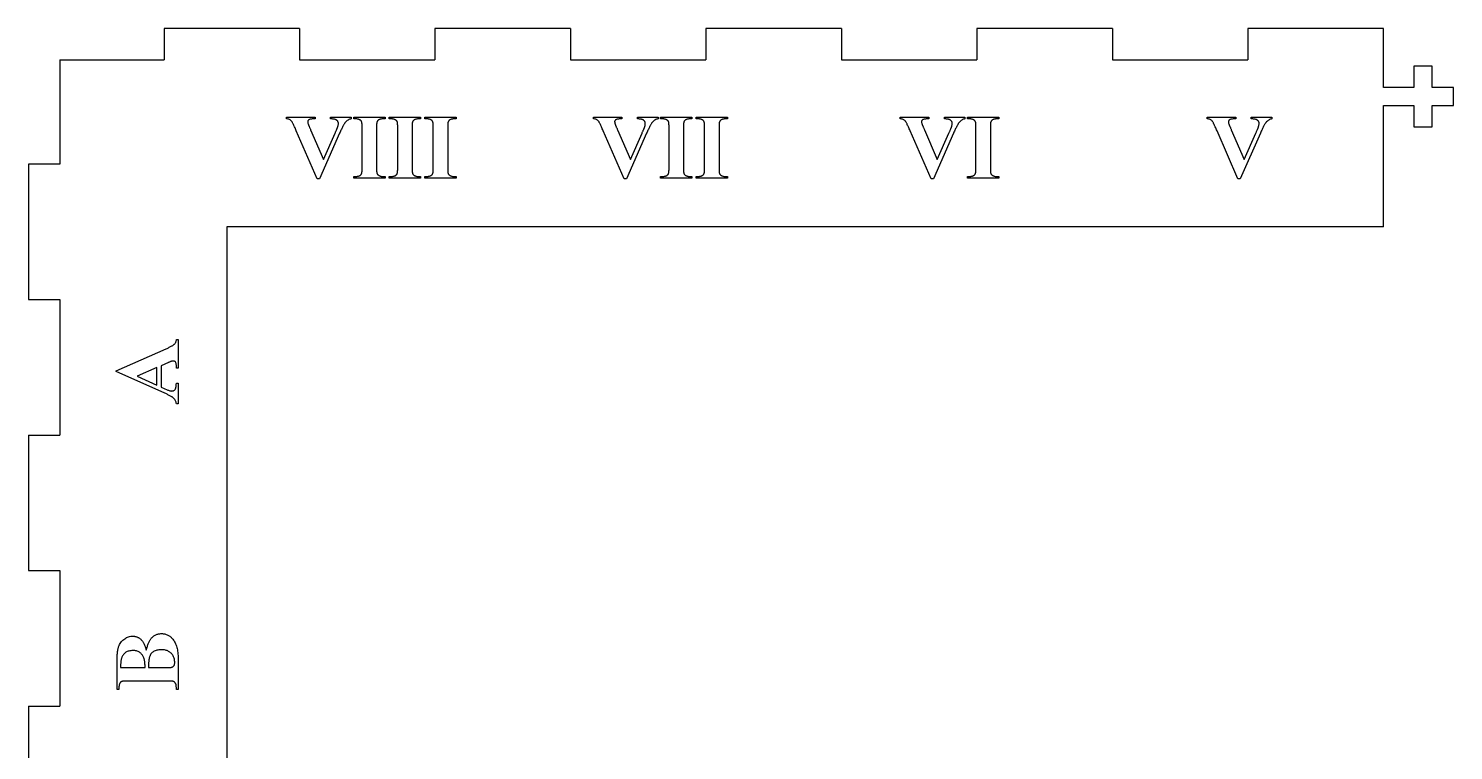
# Model space of a CAD drawing. Header units: millimetres. Extents: x 0 to 234, y -237 to 0.
# Drawn here: x 0 to 233.8, y -118.4 to 0 of the extents above; entities that cross this region are included whole.
import ezdxf

# ---------------------------------------------------------------- set-up
doc = ezdxf.new("R2010")
doc.units = ezdxf.units.MM

msp = doc.modelspace()

# ---------------------------------------------------------------- linework, layer by layer
at = {"color": 7, "linetype": 'Continuous', "lineweight": 25}
for p, q in [((22.23, 0), (22.23, -5.15)), ((44.45, 0), (22.23, 0)), ((44.45, 0), (44.45, -5.15)), ((66.67, 0), (66.67, -5.15)), ((88.9, 0), (66.67, 0)), ((88.9, 0), (88.9, -5.15)), ((111.12, 0), (111.12, -5.15)), ((133.35, 0), (111.12, 0)), ((133.35, 0), (133.35, -5.15)), ((155.57, 0), (155.57, -5.15)), ((177.8, 0), (155.57, 0)), ((177.8, 0), (177.8, -5.15)), ((200.03, 0), (200.03, -5.15)), ((222.25, 0), (200.03, 0)), ((222.25, -9.65), (222.25, 0)), ((5.15, -5.15), (5.15, -22.23)), ((5.15, -5.15), (22.23, -5.15)), ((44.45, -5.15), (66.67, -5.15)), ((88.9, -5.15), (111.12, -5.15)), ((133.35, -5.15), (155.57, -5.15)), ((177.8, -5.15), (200.03, -5.15)), ((227.25, -6.15), (227.25, -9.65)), ((230.25, -6.15), (227.25, -6.15)), ((230.25, -9.65), (230.25, -6.15)), ((227.25, -9.65), (222.25, -9.65)), ((233.75, -9.65), (230.25, -9.65)), ((233.75, -12.65), (233.75, -9.65)), ((222.25, -12.65), (227.25, -12.65)), ((222.25, -32.54), (222.25, -12.65)), ((227.25, -12.65), (227.25, -16.15)), ((230.25, -12.65), (233.75, -12.65)), ((230.25, -16.15), (230.25, -12.65)), ((42.32, -14.54), (47.01, -14.54)), ((42.32, -14.82), (42.32, -14.54)), ((47.01, -14.82), (46.85, -14.82)), ((47.01, -14.54), (47.01, -14.82)), ((49.54, -14.82), (49.54, -14.54)), ((49.54, -14.54), (52.93, -14.54)), ((52.93, -14.54), (52.93, -14.82)), ((53.34, -14.54), (58.48, -14.54)), ((53.34, -14.82), (53.34, -14.54)), ((53.67, -14.82), (53.34, -14.82)), ((54.73, -22.88), (54.73, -16.21)), ((57.09, -16.21), (57.09, -22.88)), ((58.48, -14.82), (58.15, -14.82)), ((58.48, -14.54), (58.48, -14.82)), ((59.17, -14.54), (64.31, -14.54)), ((59.17, -14.82), (59.17, -14.54)), ((59.5, -14.82), (59.17, -14.82)), ((60.56, -22.88), (60.56, -16.21)), ((62.92, -16.21), (62.92, -22.88)), ((64.31, -14.82), (63.99, -14.82)), ((64.31, -14.54), (64.31, -14.82)), ((65.01, -14.54), (70.15, -14.54)), ((65.01, -14.82), (65.01, -14.54)), ((65.33, -14.82), (65.01, -14.82)), ((66.4, -22.88), (66.4, -16.21)), ((68.76, -16.21), (68.76, -22.88)), ((70.15, -14.82), (69.82, -14.82)), ((70.15, -14.54), (70.15, -14.82)), ((92.67, -14.54), (97.35, -14.54)), ((92.67, -14.82), (92.67, -14.54)), ((97.35, -14.82), (97.19, -14.82)), ((97.35, -14.54), (97.35, -14.82)), ((99.88, -14.82), (99.88, -14.54)), ((99.88, -14.54), (103.27, -14.54)), ((103.27, -14.54), (103.27, -14.82)), ((103.68, -14.54), (108.82, -14.54)), ((103.68, -14.82), (103.68, -14.54)), ((104.01, -14.82), (103.68, -14.82)), ((105.07, -22.88), (105.07, -16.21)), ((107.43, -16.21), (107.43, -22.88)), ((108.82, -14.82), (108.5, -14.82)), ((108.82, -14.54), (108.82, -14.82)), ((109.52, -14.54), (114.66, -14.54)), ((109.52, -14.82), (109.52, -14.54)), ((109.84, -14.82), (109.52, -14.82)), ((110.91, -22.88), (110.91, -16.21)), ((113.27, -16.21), (113.27, -22.88)), ((114.66, -14.82), (114.33, -14.82)), ((114.66, -14.54), (114.66, -14.82)), ((143.01, -14.54), (147.7, -14.54)), ((143.01, -14.82), (143.01, -14.54)), ((147.7, -14.82), (147.54, -14.82)), ((147.7, -14.54), (147.7, -14.82)), ((150.23, -14.82), (150.23, -14.54)), ((150.23, -14.54), (153.61, -14.54)), ((153.61, -14.54), (153.61, -14.82)), ((154.03, -14.54), (159.17, -14.54)), ((154.03, -14.82), (154.03, -14.54)), ((154.35, -14.82), (154.03, -14.82)), ((155.42, -22.88), (155.42, -16.21)), ((157.78, -16.21), (157.78, -22.88)), ((159.17, -14.82), (158.84, -14.82)), ((159.17, -14.54), (159.17, -14.82)), ((193.35, -14.54), (198.04, -14.54)), ((193.35, -14.82), (193.35, -14.54)), ((198.04, -14.82), (197.88, -14.82)), ((198.04, -14.54), (198.04, -14.82)), ((200.57, -14.82), (200.57, -14.54)), ((200.57, -14.54), (203.96, -14.54)), ((203.96, -14.54), (203.96, -14.82)), ((227.25, -16.15), (230.25, -16.15)), ((47.36, -24.68), (43.93, -16.76)), ((46.27, -16.61), (48.39, -21.5)), ((51.04, -17.17), (47.74, -24.68)), ((48.39, -21.5), (50.29, -17.18)), ((97.71, -24.68), (94.28, -16.76)), ((96.62, -16.61), (98.74, -21.5)), ((101.39, -17.17), (98.09, -24.68)), ((98.74, -21.5), (100.64, -17.18)), ((148.05, -24.68), (144.62, -16.76)), ((146.96, -16.61), (149.08, -21.5)), ((151.73, -17.17), (148.43, -24.68)), ((149.08, -21.5), (150.98, -17.18)), ((198.39, -24.68), (194.96, -16.76)), ((197.3, -16.61), (199.42, -21.5)), ((202.07, -17.17), (198.77, -24.68)), ((199.42, -21.5), (201.32, -17.18)), ((0, -22.23), (0, -44.45)), ((5.15, -22.23), (0, -22.23)), ((47.74, -24.68), (47.36, -24.68)), ((53.34, -24.27), (53.67, -24.27)), ((53.34, -24.54), (53.34, -24.27)), ((58.48, -24.54), (53.34, -24.54)), ((58.15, -24.27), (58.48, -24.27)), ((58.48, -24.27), (58.48, -24.54)), ((59.17, -24.27), (59.5, -24.27)), ((59.17, -24.54), (59.17, -24.27)), ((64.31, -24.54), (59.17, -24.54)), ((63.99, -24.27), (64.31, -24.27)), ((64.31, -24.27), (64.31, -24.54)), ((65.01, -24.27), (65.33, -24.27)), ((65.01, -24.54), (65.01, -24.27)), ((70.15, -24.54), (65.01, -24.54)), ((69.82, -24.27), (70.15, -24.27)), ((70.15, -24.27), (70.15, -24.54)), ((98.09, -24.68), (97.71, -24.68)), ((103.68, -24.27), (104.01, -24.27)), ((103.68, -24.54), (103.68, -24.27)), ((108.82, -24.54), (103.68, -24.54)), ((108.5, -24.27), (108.82, -24.27)), ((108.82, -24.27), (108.82, -24.54)), ((109.52, -24.27), (109.84, -24.27)), ((109.52, -24.54), (109.52, -24.27)), ((114.66, -24.54), (109.52, -24.54)), ((114.33, -24.27), (114.66, -24.27)), ((114.66, -24.27), (114.66, -24.54)), ((148.43, -24.68), (148.05, -24.68)), ((154.03, -24.27), (154.35, -24.27)), ((154.03, -24.54), (154.03, -24.27)), ((159.17, -24.54), (154.03, -24.54)), ((158.84, -24.27), (159.17, -24.27)), ((159.17, -24.27), (159.17, -24.54)), ((198.77, -24.68), (198.39, -24.68)), ((222.25, -32.54), (32.54, -32.54)), ((32.54, -32.54), (32.54, -222.25)), ((0, -44.45), (5.15, -44.45)), ((5.15, -44.45), (5.15, -66.67)), ((24.27, -50.99), (24.54, -50.99)), ((24.54, -50.99), (24.54, -55.7)), ((14.4, -56.13), (22.59, -52.53)), ((21.07, -55.61), (17.81, -57.04)), ((21.07, -58.49), (21.07, -55.61)), ((22.94, -54.79), (21.77, -55.31)), ((21.77, -55.31), (21.77, -58.8)), ((24.27, -55.7), (24.27, -55.5)), ((24.54, -55.7), (24.27, -55.7)), ((14.4, -56.27), (14.4, -56.13)), ((22.37, -59.81), (14.4, -56.27)), ((17.81, -57.04), (21.07, -58.49)), ((24.27, -58.14), (24.54, -58.14)), ((24.54, -58.14), (24.54, -61.54)), ((21.77, -58.8), (22.76, -59.24)), ((24.54, -61.54), (24.27, -61.54)), ((0, -66.67), (0, -88.9)), ((0, -66.67), (5.15, -66.67)), ((0, -88.9), (5.15, -88.9)), ((5.15, -88.9), (5.15, -111.12)), ((14.54, -108.4), (14.54, -103.62)), ((15.1, -104.79), (19.13, -104.79)), ((19.68, -104.79), (23.2, -104.79)), ((24.54, -103.35), (24.54, -108.4)), ((22.88, -107.01), (16.21, -107.01)), ((14.82, -108.4), (14.54, -108.4)), ((24.54, -108.4), (24.27, -108.4)), ((0, -111.12), (0, -133.35)), ((0, -111.12), (5.15, -111.12))]:
    msp.add_line(p, q, dxfattribs=at)
for points, knots in [([(43.93, -16.76), (43.88, -16.65), (43.79, -16.44), (43.66, -16.15), (43.53, -15.89), (43.43, -15.67), (43.33, -15.48), (43.25, -15.33), (43.17, -15.22), (43.1, -15.11), (42.98, -15.01), (42.8, -14.92), (42.58, -14.86), (42.41, -14.83), (42.32, -14.82)], [0, 0, 0, 0, 0.134166, 0.25386, 0.359826, 0.452076, 0.53028, 0.594141, 0.644445, 0.680702, 0.743013, 0.814727, 0.900391, 1, 1, 1, 1]), ([(45.97, -14.98), (45.94, -15), (45.89, -15.04), (45.84, -15.12), (45.81, -15.2), (45.8, -15.27), (45.8, -15.3)], [0, 0, 0, 0, 0.253544, 0.493111, 0.733645, 1, 1, 1, 1]), ([(45.8, -15.3), (45.8, -15.35), (45.81, -15.45), (45.85, -15.57), (45.88, -15.67), (45.91, -15.75), (45.95, -15.84), (45.99, -15.96), (46.05, -16.09), (46.12, -16.25), (46.19, -16.42), (46.25, -16.55), (46.27, -16.61)], [0, 0, 0, 0, 0.102758, 0.224433, 0.265571, 0.323377, 0.396981, 0.485245, 0.589337, 0.710705, 0.846714, 1, 1, 1, 1]), ([(46.85, -14.82), (46.75, -14.82), (46.57, -14.83), (46.32, -14.86), (46.12, -14.9), (46.02, -14.96), (45.97, -14.98)], [0, 0, 0, 0, 0.329366, 0.602928, 0.823778, 1, 1, 1, 1]), ([(50.38, -14.95), (50.32, -14.93), (50.2, -14.88), (50, -14.85), (49.78, -14.83), (49.62, -14.82), (49.54, -14.82)], [0, 0, 0, 0, 0.209361, 0.446467, 0.708433, 1, 1, 1, 1]), ([(50.29, -17.18), (50.32, -17.11), (50.38, -16.98), (50.46, -16.79), (50.53, -16.62), (50.6, -16.47), (50.65, -16.34), (50.69, -16.22), (50.73, -16.13), (50.77, -15.99), (50.82, -15.81), (50.83, -15.66), (50.84, -15.59)], [0, 0, 0, 0, 0.13407, 0.255033, 0.364576, 0.461521, 0.545869, 0.618349, 0.678252, 0.725194, 0.876632, 1, 1, 1, 1]), ([(50.84, -15.59), (50.83, -15.55), (50.83, -15.48), (50.81, -15.38), (50.77, -15.28), (50.72, -15.2), (50.65, -15.12), (50.58, -15.05), (50.48, -14.99), (50.41, -14.96), (50.38, -14.95)], [0, 0, 0, 0, 0.1263407, 0.2474897, 0.3664874, 0.486538, 0.607139, 0.7310982, 0.8617683, 1, 1, 1, 1]), ([(51.96, -15.41), (51.93, -15.45), (51.87, -15.53), (51.78, -15.67), (51.68, -15.84), (51.57, -16.05), (51.45, -16.28), (51.32, -16.55), (51.19, -16.85), (51.09, -17.06), (51.04, -17.17)], [0, 0, 0, 0, 0.068686, 0.153325, 0.253307, 0.369754, 0.503284, 0.652961, 0.817881, 1, 1, 1, 1]), ([(52.93, -14.82), (52.84, -14.84), (52.66, -14.88), (52.41, -15.01), (52.17, -15.18), (52.03, -15.33), (51.96, -15.41)], [0, 0, 0, 0, 0.236918, 0.476333, 0.727682, 1, 1, 1, 1]), ([(54.73, -16.21), (54.73, -16.15), (54.73, -16.04), (54.73, -15.88), (54.72, -15.74), (54.71, -15.61), (54.7, -15.51), (54.68, -15.42), (54.67, -15.34), (54.64, -15.27), (54.6, -15.19), (54.53, -15.11), (54.43, -15.03), (54.32, -14.96), (54.19, -14.89), (54.03, -14.85), (53.86, -14.83), (53.73, -14.82), (53.67, -14.82)], [0, 0, 0, 0, 0.084613, 0.161914, 0.229881, 0.289565, 0.342051, 0.385497, 0.421755, 0.449509, 0.498612, 0.551975, 0.609755, 0.673205, 0.743313, 0.82036, 0.904857, 1, 1, 1, 1]), ([(57.17, -15.31), (57.16, -15.33), (57.15, -15.37), (57.14, -15.44), (57.12, -15.52), (57.11, -15.63), (57.1, -15.75), (57.09, -15.89), (57.09, -16.04), (57.09, -16.15), (57.09, -16.21)], [0, 0, 0, 0, 0.061394, 0.139854, 0.23476, 0.350353, 0.484827, 0.63829, 0.808367, 1, 1, 1, 1]), ([(57.47, -14.97), (57.44, -14.99), (57.37, -15.03), (57.29, -15.11), (57.22, -15.2), (57.19, -15.27), (57.17, -15.31)], [0, 0, 0, 0, 0.232207, 0.469702, 0.727046, 1, 1, 1, 1]), ([(58.15, -14.82), (58.09, -14.82), (57.96, -14.83), (57.77, -14.85), (57.61, -14.9), (57.51, -14.95), (57.47, -14.97)], [0, 0, 0, 0, 0.286954, 0.546199, 0.781657, 1, 1, 1, 1]), ([(60.56, -16.21), (60.56, -16.15), (60.56, -16.04), (60.56, -15.88), (60.55, -15.74), (60.54, -15.61), (60.53, -15.51), (60.52, -15.42), (60.51, -15.34), (60.48, -15.27), (60.43, -15.19), (60.36, -15.11), (60.27, -15.03), (60.16, -14.96), (60.02, -14.89), (59.87, -14.85), (59.69, -14.83), (59.57, -14.82), (59.5, -14.82)], [0, 0, 0, 0, 0.084613, 0.161914, 0.229881, 0.289565, 0.342051, 0.385497, 0.421755, 0.449509, 0.498612, 0.551975, 0.609755, 0.673205, 0.743313, 0.82036, 0.904857, 1, 1, 1, 1]), ([(63, -15.31), (63, -15.33), (62.98, -15.37), (62.97, -15.44), (62.95, -15.52), (62.94, -15.63), (62.93, -15.75), (62.93, -15.89), (62.93, -16.04), (62.92, -16.15), (62.92, -16.21)], [0, 0, 0, 0, 0.0613944, 0.1398539, 0.2347603, 0.350353, 0.4848272, 0.6382897, 0.8083673, 1, 1, 1, 1]), ([(63.3, -14.97), (63.27, -14.99), (63.21, -15.03), (63.13, -15.11), (63.06, -15.2), (63.02, -15.27), (63, -15.31)], [0, 0, 0, 0, 0.2322074, 0.4697022, 0.7270458, 1, 1, 1, 1]), ([(63.99, -14.82), (63.92, -14.82), (63.79, -14.83), (63.61, -14.85), (63.44, -14.9), (63.35, -14.95), (63.3, -14.97)], [0, 0, 0, 0, 0.286954, 0.546199, 0.781657, 1, 1, 1, 1]), ([(66.4, -16.21), (66.4, -16.15), (66.39, -16.04), (66.39, -15.88), (66.39, -15.74), (66.38, -15.61), (66.37, -15.51), (66.35, -15.42), (66.34, -15.34), (66.31, -15.27), (66.27, -15.19), (66.19, -15.11), (66.1, -15.03), (65.99, -14.96), (65.86, -14.89), (65.7, -14.85), (65.53, -14.83), (65.4, -14.82), (65.33, -14.82)], [0, 0, 0, 0, 0.084613, 0.161914, 0.229881, 0.289565, 0.342051, 0.385497, 0.421755, 0.449509, 0.498612, 0.551975, 0.609755, 0.673205, 0.743313, 0.82036, 0.904857, 1, 1, 1, 1]), ([(68.84, -15.31), (68.83, -15.33), (68.81, -15.37), (68.8, -15.44), (68.78, -15.52), (68.78, -15.63), (68.77, -15.75), (68.76, -15.89), (68.76, -16.04), (68.76, -16.15), (68.76, -16.21)], [0, 0, 0, 0, 0.0613944, 0.1398539, 0.2347603, 0.350353, 0.4848272, 0.6382897, 0.8083673, 1, 1, 1, 1]), ([(69.13, -14.97), (69.1, -14.99), (69.04, -15.03), (68.96, -15.11), (68.89, -15.2), (68.86, -15.27), (68.84, -15.31)], [0, 0, 0, 0, 0.232207, 0.469702, 0.727046, 1, 1, 1, 1]), ([(69.82, -14.82), (69.75, -14.82), (69.62, -14.83), (69.44, -14.85), (69.28, -14.9), (69.18, -14.95), (69.13, -14.97)], [0, 0, 0, 0, 0.286954, 0.546199, 0.781657, 1, 1, 1, 1]), ([(94.28, -16.76), (94.23, -16.65), (94.13, -16.44), (94, -16.15), (93.88, -15.89), (93.77, -15.67), (93.67, -15.48), (93.59, -15.33), (93.52, -15.22), (93.44, -15.11), (93.32, -15.01), (93.14, -14.92), (92.92, -14.86), (92.75, -14.83), (92.67, -14.82)], [0, 0, 0, 0, 0.134166, 0.25386, 0.359826, 0.452076, 0.53028, 0.594141, 0.644445, 0.680702, 0.743013, 0.814727, 0.900391, 1, 1, 1, 1]), ([(96.31, -14.98), (96.29, -15), (96.24, -15.04), (96.19, -15.12), (96.15, -15.2), (96.15, -15.27), (96.14, -15.3)], [0, 0, 0, 0, 0.253544, 0.493111, 0.733645, 1, 1, 1, 1]), ([(96.14, -15.3), (96.15, -15.35), (96.16, -15.45), (96.19, -15.57), (96.23, -15.67), (96.25, -15.75), (96.29, -15.84), (96.34, -15.96), (96.39, -16.09), (96.46, -16.25), (96.54, -16.42), (96.59, -16.55), (96.62, -16.61)], [0, 0, 0, 0, 0.102758, 0.224433, 0.265571, 0.323377, 0.396981, 0.485245, 0.589337, 0.710705, 0.846714, 1, 1, 1, 1]), ([(97.19, -14.82), (97.09, -14.82), (96.91, -14.83), (96.67, -14.86), (96.47, -14.9), (96.36, -14.96), (96.31, -14.98)], [0, 0, 0, 0, 0.329366, 0.602928, 0.823778, 1, 1, 1, 1]), ([(100.72, -14.95), (100.66, -14.93), (100.54, -14.88), (100.35, -14.85), (100.12, -14.83), (99.97, -14.82), (99.88, -14.82)], [0, 0, 0, 0, 0.209361, 0.446467, 0.708433, 1, 1, 1, 1]), ([(100.64, -17.18), (100.67, -17.11), (100.73, -16.98), (100.81, -16.79), (100.88, -16.62), (100.94, -16.47), (101, -16.34), (101.04, -16.22), (101.07, -16.13), (101.12, -15.99), (101.17, -15.81), (101.17, -15.66), (101.18, -15.59)], [0, 0, 0, 0, 0.13407, 0.255033, 0.364576, 0.461521, 0.545869, 0.618349, 0.678252, 0.725194, 0.876632, 1, 1, 1, 1]), ([(101.18, -15.59), (101.18, -15.55), (101.18, -15.48), (101.15, -15.38), (101.12, -15.28), (101.06, -15.2), (101, -15.12), (100.92, -15.05), (100.82, -14.99), (100.76, -14.96), (100.72, -14.95)], [0, 0, 0, 0, 0.126341, 0.24749, 0.366487, 0.486538, 0.607139, 0.731098, 0.861768, 1, 1, 1, 1]), ([(102.3, -15.41), (102.28, -15.45), (102.21, -15.53), (102.12, -15.67), (102.02, -15.84), (101.92, -16.05), (101.8, -16.28), (101.67, -16.55), (101.53, -16.85), (101.44, -17.06), (101.39, -17.17)], [0, 0, 0, 0, 0.068686, 0.153325, 0.253307, 0.369754, 0.503284, 0.652961, 0.817881, 1, 1, 1, 1]), ([(103.27, -14.82), (103.18, -14.84), (103, -14.88), (102.75, -15.01), (102.51, -15.18), (102.37, -15.33), (102.3, -15.41)], [0, 0, 0, 0, 0.236918, 0.476333, 0.727682, 1, 1, 1, 1]), ([(105.07, -16.21), (105.07, -16.15), (105.07, -16.04), (105.07, -15.88), (105.06, -15.74), (105.05, -15.61), (105.04, -15.51), (105.03, -15.42), (105.02, -15.34), (104.99, -15.27), (104.94, -15.19), (104.87, -15.11), (104.78, -15.03), (104.67, -14.96), (104.53, -14.89), (104.38, -14.85), (104.2, -14.83), (104.08, -14.82), (104.01, -14.82)], [0, 0, 0, 0, 0.084613, 0.161914, 0.229881, 0.289565, 0.342051, 0.385497, 0.421755, 0.449509, 0.498612, 0.551975, 0.609755, 0.673205, 0.743313, 0.82036, 0.904857, 1, 1, 1, 1]), ([(107.51, -15.31), (107.51, -15.33), (107.49, -15.37), (107.48, -15.44), (107.46, -15.52), (107.45, -15.63), (107.44, -15.75), (107.44, -15.89), (107.44, -16.04), (107.43, -16.15), (107.43, -16.21)], [0, 0, 0, 0, 0.061394, 0.139854, 0.23476, 0.350353, 0.484827, 0.63829, 0.808367, 1, 1, 1, 1]), ([(107.81, -14.97), (107.78, -14.99), (107.72, -15.03), (107.64, -15.11), (107.57, -15.2), (107.53, -15.27), (107.51, -15.31)], [0, 0, 0, 0, 0.232207, 0.469702, 0.727046, 1, 1, 1, 1]), ([(108.5, -14.82), (108.43, -14.82), (108.3, -14.83), (108.12, -14.85), (107.95, -14.9), (107.86, -14.95), (107.81, -14.97)], [0, 0, 0, 0, 0.286954, 0.546199, 0.781657, 1, 1, 1, 1]), ([(110.91, -16.21), (110.9, -16.15), (110.9, -16.04), (110.9, -15.88), (110.9, -15.74), (110.89, -15.61), (110.88, -15.51), (110.86, -15.42), (110.85, -15.34), (110.82, -15.27), (110.78, -15.19), (110.7, -15.11), (110.61, -15.03), (110.5, -14.96), (110.37, -14.89), (110.21, -14.85), (110.04, -14.83), (109.91, -14.82), (109.84, -14.82)], [0, 0, 0, 0, 0.084613, 0.161914, 0.229881, 0.289565, 0.342051, 0.385497, 0.421755, 0.449509, 0.498612, 0.551975, 0.609755, 0.673205, 0.743313, 0.82036, 0.904857, 1, 1, 1, 1]), ([(113.35, -15.31), (113.34, -15.33), (113.32, -15.37), (113.31, -15.44), (113.29, -15.52), (113.29, -15.63), (113.28, -15.75), (113.27, -15.89), (113.27, -16.04), (113.27, -16.15), (113.27, -16.21)], [0, 0, 0, 0, 0.061394, 0.139854, 0.23476, 0.350353, 0.484827, 0.63829, 0.808367, 1, 1, 1, 1]), ([(113.64, -14.97), (113.61, -14.99), (113.55, -15.03), (113.47, -15.11), (113.4, -15.2), (113.37, -15.27), (113.35, -15.31)], [0, 0, 0, 0, 0.232207, 0.469702, 0.727046, 1, 1, 1, 1]), ([(114.33, -14.82), (114.26, -14.82), (114.13, -14.83), (113.95, -14.85), (113.79, -14.9), (113.69, -14.95), (113.64, -14.97)], [0, 0, 0, 0, 0.286954, 0.546199, 0.781657, 1, 1, 1, 1]), ([(144.62, -16.76), (144.57, -16.65), (144.48, -16.44), (144.34, -16.15), (144.22, -15.89), (144.11, -15.67), (144.02, -15.48), (143.93, -15.33), (143.86, -15.22), (143.78, -15.11), (143.66, -15.01), (143.49, -14.92), (143.26, -14.86), (143.1, -14.83), (143.01, -14.82)], [0, 0, 0, 0, 0.134166, 0.25386, 0.359826, 0.452076, 0.53028, 0.594141, 0.644445, 0.680702, 0.743013, 0.814727, 0.900391, 1, 1, 1, 1]), ([(146.66, -14.98), (146.63, -15), (146.58, -15.04), (146.53, -15.12), (146.49, -15.2), (146.49, -15.27), (146.49, -15.3)], [0, 0, 0, 0, 0.253544, 0.493111, 0.733645, 1, 1, 1, 1]), ([(146.49, -15.3), (146.49, -15.35), (146.5, -15.45), (146.53, -15.57), (146.57, -15.67), (146.6, -15.75), (146.64, -15.84), (146.68, -15.96), (146.74, -16.09), (146.81, -16.25), (146.88, -16.42), (146.93, -16.55), (146.96, -16.61)], [0, 0, 0, 0, 0.102758, 0.224433, 0.265571, 0.323377, 0.396981, 0.485245, 0.589337, 0.710705, 0.846714, 1, 1, 1, 1]), ([(147.54, -14.82), (147.44, -14.82), (147.25, -14.83), (147.01, -14.86), (146.81, -14.9), (146.7, -14.96), (146.66, -14.98)], [0, 0, 0, 0, 0.329366, 0.602928, 0.823778, 1, 1, 1, 1]), ([(151.06, -14.95), (151.01, -14.93), (150.89, -14.88), (150.69, -14.85), (150.47, -14.83), (150.31, -14.82), (150.23, -14.82)], [0, 0, 0, 0, 0.209361, 0.446467, 0.708433, 1, 1, 1, 1]), ([(150.98, -17.18), (151.01, -17.11), (151.07, -16.98), (151.15, -16.79), (151.22, -16.62), (151.28, -16.47), (151.34, -16.34), (151.38, -16.22), (151.42, -16.13), (151.46, -15.99), (151.51, -15.81), (151.52, -15.66), (151.52, -15.59)], [0, 0, 0, 0, 0.13407, 0.255033, 0.364576, 0.461521, 0.545869, 0.618349, 0.678252, 0.725194, 0.876632, 1, 1, 1, 1]), ([(151.52, -15.59), (151.52, -15.55), (151.52, -15.48), (151.5, -15.38), (151.46, -15.28), (151.41, -15.2), (151.34, -15.12), (151.26, -15.05), (151.17, -14.99), (151.1, -14.96), (151.06, -14.95)], [0, 0, 0, 0, 0.126341, 0.24749, 0.366487, 0.486538, 0.607139, 0.731098, 0.861768, 1, 1, 1, 1]), ([(152.65, -15.41), (152.62, -15.45), (152.56, -15.53), (152.47, -15.67), (152.37, -15.84), (152.26, -16.05), (152.14, -16.28), (152.01, -16.55), (151.87, -16.85), (151.78, -17.06), (151.73, -17.17)], [0, 0, 0, 0, 0.068686, 0.153325, 0.253307, 0.369754, 0.503284, 0.652961, 0.817881, 1, 1, 1, 1]), ([(153.61, -14.82), (153.52, -14.84), (153.34, -14.88), (153.09, -15.01), (152.85, -15.18), (152.72, -15.33), (152.65, -15.41)], [0, 0, 0, 0, 0.236918, 0.476333, 0.727682, 1, 1, 1, 1]), ([(155.42, -16.21), (155.41, -16.15), (155.41, -16.04), (155.41, -15.88), (155.41, -15.74), (155.4, -15.61), (155.39, -15.51), (155.37, -15.42), (155.36, -15.34), (155.33, -15.27), (155.29, -15.19), (155.21, -15.11), (155.12, -15.03), (155.01, -14.96), (154.88, -14.89), (154.72, -14.85), (154.54, -14.83), (154.42, -14.82), (154.35, -14.82)], [0, 0, 0, 0, 0.084613, 0.161914, 0.229881, 0.289565, 0.342051, 0.385497, 0.421755, 0.449509, 0.498612, 0.551975, 0.609755, 0.673205, 0.743313, 0.82036, 0.904857, 1, 1, 1, 1]), ([(157.86, -15.31), (157.85, -15.33), (157.83, -15.37), (157.82, -15.44), (157.8, -15.52), (157.8, -15.63), (157.79, -15.75), (157.78, -15.89), (157.78, -16.04), (157.78, -16.15), (157.78, -16.21)], [0, 0, 0, 0, 0.061394, 0.139854, 0.23476, 0.350353, 0.484827, 0.63829, 0.808367, 1, 1, 1, 1]), ([(158.15, -14.97), (158.12, -14.99), (158.06, -15.03), (157.98, -15.11), (157.91, -15.2), (157.88, -15.27), (157.86, -15.31)], [0, 0, 0, 0, 0.2322074, 0.4697022, 0.7270458, 1, 1, 1, 1]), ([(158.84, -14.82), (158.77, -14.82), (158.64, -14.83), (158.46, -14.85), (158.3, -14.9), (158.2, -14.95), (158.15, -14.97)], [0, 0, 0, 0, 0.286954, 0.546199, 0.781657, 1, 1, 1, 1]), ([(194.96, -16.76), (194.91, -16.65), (194.82, -16.44), (194.69, -16.15), (194.56, -15.89), (194.46, -15.67), (194.36, -15.48), (194.28, -15.33), (194.2, -15.22), (194.13, -15.11), (194.01, -15.01), (193.83, -14.92), (193.61, -14.86), (193.44, -14.83), (193.35, -14.82)], [0, 0, 0, 0, 0.134166, 0.25386, 0.359826, 0.452076, 0.53028, 0.594141, 0.644445, 0.680702, 0.743013, 0.814727, 0.900391, 1, 1, 1, 1]), ([(197, -14.98), (196.97, -15), (196.92, -15.04), (196.87, -15.12), (196.84, -15.2), (196.83, -15.27), (196.83, -15.3)], [0, 0, 0, 0, 0.253544, 0.493111, 0.733645, 1, 1, 1, 1]), ([(196.83, -15.3), (196.83, -15.35), (196.84, -15.45), (196.88, -15.57), (196.91, -15.67), (196.94, -15.75), (196.98, -15.84), (197.02, -15.96), (197.08, -16.09), (197.15, -16.25), (197.22, -16.42), (197.28, -16.55), (197.3, -16.61)], [0, 0, 0, 0, 0.102758, 0.224433, 0.265571, 0.323377, 0.396981, 0.485245, 0.589337, 0.710705, 0.846714, 1, 1, 1, 1]), ([(197.88, -14.82), (197.78, -14.82), (197.6, -14.83), (197.35, -14.86), (197.15, -14.9), (197.05, -14.96), (197, -14.98)], [0, 0, 0, 0, 0.329366, 0.602928, 0.823778, 1, 1, 1, 1]), ([(201.41, -14.95), (201.35, -14.93), (201.23, -14.88), (201.03, -14.85), (200.81, -14.83), (200.65, -14.82), (200.57, -14.82)], [0, 0, 0, 0, 0.209361, 0.446467, 0.708433, 1, 1, 1, 1]), ([(201.32, -17.18), (201.35, -17.11), (201.41, -16.98), (201.49, -16.79), (201.56, -16.62), (201.63, -16.47), (201.68, -16.34), (201.72, -16.22), (201.76, -16.13), (201.8, -15.99), (201.85, -15.81), (201.86, -15.66), (201.87, -15.59)], [0, 0, 0, 0, 0.13407, 0.255033, 0.364576, 0.461521, 0.545869, 0.618349, 0.678252, 0.725194, 0.876632, 1, 1, 1, 1]), ([(201.87, -15.59), (201.86, -15.55), (201.86, -15.48), (201.84, -15.38), (201.8, -15.28), (201.75, -15.2), (201.68, -15.12), (201.61, -15.05), (201.51, -14.99), (201.44, -14.96), (201.41, -14.95)], [0, 0, 0, 0, 0.126341, 0.24749, 0.366487, 0.486538, 0.607139, 0.731098, 0.861768, 1, 1, 1, 1]), ([(202.99, -15.41), (202.96, -15.45), (202.9, -15.53), (202.81, -15.67), (202.71, -15.84), (202.6, -16.05), (202.48, -16.28), (202.35, -16.55), (202.22, -16.85), (202.12, -17.06), (202.07, -17.17)], [0, 0, 0, 0, 0.068686, 0.153325, 0.253307, 0.369754, 0.503284, 0.652961, 0.817881, 1, 1, 1, 1]), ([(203.96, -14.82), (203.87, -14.84), (203.69, -14.88), (203.44, -15.01), (203.2, -15.18), (203.06, -15.33), (202.99, -15.41)], [0, 0, 0, 0, 0.236918, 0.476333, 0.727682, 1, 1, 1, 1]), ([(54.65, -23.78), (54.66, -23.76), (54.67, -23.72), (54.68, -23.65), (54.7, -23.56), (54.71, -23.46), (54.72, -23.34), (54.73, -23.2), (54.73, -23.04), (54.73, -22.93), (54.73, -22.88)], [0, 0, 0, 0, 0.061393, 0.137513, 0.234775, 0.350365, 0.484836, 0.635903, 0.808372, 1, 1, 1, 1]), ([(57.09, -22.88), (57.09, -22.94), (57.09, -23.05), (57.09, -23.21), (57.1, -23.35), (57.11, -23.47), (57.12, -23.58), (57.13, -23.67), (57.15, -23.74), (57.18, -23.82), (57.22, -23.9), (57.3, -23.98), (57.39, -24.06), (57.5, -24.13), (57.63, -24.19), (57.79, -24.24), (57.96, -24.26), (58.09, -24.26), (58.15, -24.27)], [0, 0, 0, 0, 0.084655, 0.161995, 0.229995, 0.289791, 0.341264, 0.385602, 0.421087, 0.448854, 0.499407, 0.552796, 0.610605, 0.674087, 0.744229, 0.821315, 0.905853, 1, 1, 1, 1]), ([(60.48, -23.78), (60.49, -23.76), (60.51, -23.72), (60.52, -23.65), (60.53, -23.56), (60.54, -23.46), (60.55, -23.34), (60.56, -23.2), (60.56, -23.04), (60.56, -22.93), (60.56, -22.88)], [0, 0, 0, 0, 0.061393, 0.137513, 0.234775, 0.350365, 0.484836, 0.635903, 0.808372, 1, 1, 1, 1]), ([(62.92, -22.88), (62.92, -22.94), (62.93, -23.05), (62.93, -23.21), (62.93, -23.35), (62.94, -23.47), (62.96, -23.58), (62.97, -23.67), (62.98, -23.74), (63.01, -23.82), (63.06, -23.9), (63.13, -23.98), (63.22, -24.06), (63.33, -24.13), (63.47, -24.19), (63.62, -24.24), (63.8, -24.26), (63.92, -24.26), (63.99, -24.27)], [0, 0, 0, 0, 0.084655, 0.161995, 0.229995, 0.289791, 0.341264, 0.385602, 0.421087, 0.448854, 0.499407, 0.552796, 0.610605, 0.674087, 0.744229, 0.821315, 0.905853, 1, 1, 1, 1]), ([(66.32, -23.78), (66.32, -23.76), (66.34, -23.72), (66.35, -23.65), (66.37, -23.56), (66.38, -23.46), (66.39, -23.34), (66.39, -23.2), (66.39, -23.04), (66.4, -22.93), (66.4, -22.88)], [0, 0, 0, 0, 0.061393, 0.137513, 0.234775, 0.350365, 0.484836, 0.635903, 0.808372, 1, 1, 1, 1]), ([(68.76, -22.88), (68.76, -22.94), (68.76, -23.05), (68.76, -23.21), (68.77, -23.35), (68.78, -23.47), (68.79, -23.58), (68.8, -23.67), (68.82, -23.74), (68.84, -23.82), (68.89, -23.9), (68.96, -23.98), (69.06, -24.06), (69.17, -24.13), (69.3, -24.19), (69.46, -24.24), (69.63, -24.26), (69.76, -24.26), (69.82, -24.27)], [0, 0, 0, 0, 0.084655, 0.161995, 0.229995, 0.289791, 0.341264, 0.385602, 0.421087, 0.448854, 0.499407, 0.552796, 0.610605, 0.674087, 0.744229, 0.821315, 0.905853, 1, 1, 1, 1]), ([(104.99, -23.78), (105, -23.76), (105.02, -23.72), (105.03, -23.65), (105.04, -23.56), (105.05, -23.46), (105.06, -23.34), (105.07, -23.2), (105.07, -23.04), (105.07, -22.93), (105.07, -22.88)], [0, 0, 0, 0, 0.061393, 0.137513, 0.234775, 0.350365, 0.484836, 0.635903, 0.808372, 1, 1, 1, 1]), ([(107.43, -22.88), (107.43, -22.94), (107.44, -23.05), (107.44, -23.21), (107.44, -23.35), (107.45, -23.47), (107.47, -23.58), (107.48, -23.67), (107.49, -23.74), (107.52, -23.82), (107.57, -23.9), (107.64, -23.98), (107.73, -24.06), (107.84, -24.13), (107.98, -24.19), (108.13, -24.24), (108.31, -24.26), (108.43, -24.26), (108.5, -24.27)], [0, 0, 0, 0, 0.084655, 0.161995, 0.229995, 0.289791, 0.341264, 0.385602, 0.421087, 0.448854, 0.499407, 0.552796, 0.610605, 0.674087, 0.744229, 0.821315, 0.905853, 1, 1, 1, 1]), ([(110.83, -23.78), (110.83, -23.76), (110.85, -23.72), (110.86, -23.65), (110.88, -23.56), (110.89, -23.46), (110.9, -23.34), (110.9, -23.2), (110.9, -23.04), (110.9, -22.93), (110.91, -22.88)], [0, 0, 0, 0, 0.061393, 0.137513, 0.234775, 0.350365, 0.484836, 0.635903, 0.808372, 1, 1, 1, 1]), ([(113.27, -22.88), (113.27, -22.94), (113.27, -23.05), (113.27, -23.21), (113.28, -23.35), (113.29, -23.47), (113.3, -23.58), (113.31, -23.67), (113.33, -23.74), (113.35, -23.82), (113.4, -23.9), (113.47, -23.98), (113.57, -24.06), (113.68, -24.13), (113.81, -24.19), (113.97, -24.24), (114.14, -24.26), (114.27, -24.26), (114.33, -24.27)], [0, 0, 0, 0, 0.084655, 0.161995, 0.229995, 0.289791, 0.341264, 0.385602, 0.421087, 0.448854, 0.499407, 0.552796, 0.610605, 0.674087, 0.744229, 0.821315, 0.905853, 1, 1, 1, 1]), ([(155.34, -23.78), (155.34, -23.76), (155.36, -23.72), (155.37, -23.65), (155.39, -23.56), (155.4, -23.46), (155.41, -23.34), (155.41, -23.2), (155.41, -23.04), (155.41, -22.93), (155.42, -22.88)], [0, 0, 0, 0, 0.061393, 0.1375126, 0.2347752, 0.3503653, 0.4848364, 0.635903, 0.8083716, 1, 1, 1, 1]), ([(157.78, -22.88), (157.78, -22.94), (157.78, -23.05), (157.78, -23.21), (157.79, -23.35), (157.8, -23.47), (157.81, -23.58), (157.82, -23.67), (157.84, -23.74), (157.86, -23.82), (157.91, -23.9), (157.98, -23.98), (158.08, -24.06), (158.19, -24.13), (158.32, -24.19), (158.48, -24.24), (158.65, -24.26), (158.77, -24.26), (158.84, -24.27)], [0, 0, 0, 0, 0.084655, 0.161995, 0.229995, 0.289791, 0.341264, 0.385602, 0.421087, 0.448854, 0.499407, 0.552796, 0.610605, 0.674087, 0.744229, 0.821315, 0.905853, 1, 1, 1, 1]), ([(53.67, -24.27), (53.74, -24.26), (53.87, -24.26), (54.05, -24.23), (54.21, -24.19), (54.31, -24.14), (54.36, -24.12)], [0, 0, 0, 0, 0.286117, 0.544606, 0.782294, 1, 1, 1, 1]), ([(54.36, -24.12), (54.39, -24.1), (54.45, -24.06), (54.53, -23.98), (54.6, -23.89), (54.63, -23.81), (54.65, -23.78)], [0, 0, 0, 0, 0.233359, 0.472031, 0.727884, 1, 1, 1, 1]), ([(59.5, -24.27), (59.57, -24.26), (59.7, -24.26), (59.88, -24.23), (60.05, -24.19), (60.15, -24.14), (60.19, -24.12)], [0, 0, 0, 0, 0.286117, 0.544606, 0.782294, 1, 1, 1, 1]), ([(60.19, -24.12), (60.22, -24.1), (60.28, -24.06), (60.36, -23.98), (60.43, -23.89), (60.46, -23.81), (60.48, -23.78)], [0, 0, 0, 0, 0.233359, 0.472031, 0.727884, 1, 1, 1, 1]), ([(65.33, -24.27), (65.4, -24.26), (65.53, -24.26), (65.72, -24.23), (65.88, -24.19), (65.98, -24.14), (66.02, -24.12)], [0, 0, 0, 0, 0.286117, 0.544606, 0.782294, 1, 1, 1, 1]), ([(66.02, -24.12), (66.06, -24.1), (66.12, -24.06), (66.2, -23.98), (66.26, -23.89), (66.3, -23.81), (66.32, -23.78)], [0, 0, 0, 0, 0.233359, 0.472031, 0.727884, 1, 1, 1, 1]), ([(104.01, -24.27), (104.08, -24.26), (104.21, -24.26), (104.39, -24.23), (104.56, -24.19), (104.65, -24.14), (104.7, -24.12)], [0, 0, 0, 0, 0.286117, 0.544606, 0.782294, 1, 1, 1, 1]), ([(104.7, -24.12), (104.73, -24.1), (104.79, -24.06), (104.87, -23.98), (104.94, -23.89), (104.97, -23.81), (104.99, -23.78)], [0, 0, 0, 0, 0.233359, 0.472031, 0.727884, 1, 1, 1, 1]), ([(109.84, -24.27), (109.91, -24.26), (110.04, -24.26), (110.23, -24.23), (110.39, -24.19), (110.49, -24.14), (110.53, -24.12)], [0, 0, 0, 0, 0.286117, 0.544606, 0.782294, 1, 1, 1, 1]), ([(110.53, -24.12), (110.57, -24.1), (110.63, -24.06), (110.71, -23.98), (110.77, -23.89), (110.81, -23.81), (110.83, -23.78)], [0, 0, 0, 0, 0.233359, 0.472031, 0.727884, 1, 1, 1, 1]), ([(154.35, -24.27), (154.42, -24.26), (154.55, -24.26), (154.74, -24.23), (154.9, -24.19), (155, -24.14), (155.04, -24.12)], [0, 0, 0, 0, 0.286117, 0.544606, 0.782294, 1, 1, 1, 1]), ([(155.04, -24.12), (155.08, -24.1), (155.14, -24.06), (155.22, -23.98), (155.28, -23.89), (155.32, -23.81), (155.34, -23.78)], [0, 0, 0, 0, 0.233359, 0.472031, 0.727884, 1, 1, 1, 1]), ([(24.01, -51.69), (24.04, -51.64), (24.12, -51.55), (24.19, -51.39), (24.25, -51.2), (24.26, -51.06), (24.27, -50.99)], [0, 0, 0, 0, 0.222151, 0.457853, 0.715642, 1, 1, 1, 1]), ([(22.59, -52.53), (22.68, -52.49), (22.85, -52.41), (23.09, -52.29), (23.31, -52.18), (23.5, -52.07), (23.67, -51.97), (23.8, -51.87), (23.92, -51.78), (23.98, -51.72), (24.01, -51.69)], [0, 0, 0, 0, 0.178927, 0.342015, 0.489335, 0.621625, 0.738421, 0.839614, 0.926981, 1, 1, 1, 1]), ([(23.49, -54.57), (23.47, -54.58), (23.41, -54.6), (23.3, -54.64), (23.13, -54.7), (23.01, -54.76), (22.94, -54.79)], [0, 0, 0, 0, 0.103741, 0.306821, 0.604648, 1, 1, 1, 1]), ([(23.76, -54.53), (23.72, -54.53), (23.62, -54.53), (23.54, -54.56), (23.49, -54.57)], [0, 0, 0, 0, 0.486192, 1, 1, 1, 1]), ([(24.1, -54.69), (24.08, -54.66), (24.04, -54.62), (23.96, -54.56), (23.87, -54.53), (23.8, -54.53), (23.76, -54.53)], [0, 0, 0, 0, 0.243598, 0.480846, 0.731987, 1, 1, 1, 1]), ([(24.27, -55.5), (24.26, -55.41), (24.26, -55.25), (24.23, -55.02), (24.19, -54.83), (24.13, -54.73), (24.1, -54.69)], [0, 0, 0, 0, 0.3187942, 0.5879843, 0.8135248, 1, 1, 1, 1]), ([(24.1, -59.11), (24.11, -59.09), (24.13, -59.05), (24.15, -58.97), (24.18, -58.88), (24.2, -58.76), (24.22, -58.63), (24.23, -58.48), (24.25, -58.32), (24.26, -58.2), (24.27, -58.14)], [0, 0, 0, 0, 0.064556, 0.145397, 0.244491, 0.360187, 0.492747, 0.644514, 0.813656, 1, 1, 1, 1]), ([(24.27, -61.54), (24.25, -61.46), (24.22, -61.29), (24.12, -61.05), (24, -60.84), (23.86, -60.69), (23.73, -60.57), (23.61, -60.47), (23.46, -60.38), (23.29, -60.27), (23.09, -60.17), (22.87, -60.05), (22.63, -59.93), (22.46, -59.85), (22.37, -59.81)], [0, 0, 0, 0, 0.097342, 0.189196, 0.279139, 0.36993, 0.419572, 0.477093, 0.542783, 0.617253, 0.700195, 0.790997, 0.891518, 1, 1, 1, 1]), ([(22.76, -59.24), (22.84, -59.27), (22.97, -59.33), (23.17, -59.4), (23.35, -59.44), (23.47, -59.45), (23.52, -59.45)], [0, 0, 0, 0, 0.301278, 0.564338, 0.798258, 1, 1, 1, 1]), ([(23.52, -59.45), (23.58, -59.45), (23.7, -59.44), (23.86, -59.37), (24, -59.26), (24.07, -59.16), (24.1, -59.11)], [0, 0, 0, 0, 0.263127, 0.501766, 0.742317, 1, 1, 1, 1]), ([(14.54, -103.62), (14.54, -103.48), (14.55, -103.22), (14.56, -102.83), (14.58, -102.48), (14.62, -102.17), (14.66, -101.88), (14.71, -101.62), (14.77, -101.39), (14.87, -101.14), (15.02, -100.86), (15.23, -100.55), (15.49, -100.29), (15.78, -100.06), (16.09, -99.88), (16.42, -99.75), (16.76, -99.67), (16.99, -99.66), (17.1, -99.66)], [0, 0, 0, 0, 0.077275, 0.14891, 0.214539, 0.274676, 0.329374, 0.378346, 0.422255, 0.461002, 0.532127, 0.600963, 0.669133, 0.738117, 0.806064, 0.871239, 0.935558, 1, 1, 1, 1]), ([(17.1, -99.66), (17.16, -99.66), (17.28, -99.66), (17.46, -99.69), (17.63, -99.72), (17.8, -99.78), (17.96, -99.85), (18.11, -99.94), (18.27, -100.05), (18.41, -100.17), (18.55, -100.31), (18.69, -100.47), (18.81, -100.67), (18.93, -100.88), (19.04, -101.12), (19.14, -101.38), (19.24, -101.67), (19.29, -101.87), (19.32, -101.97)], [0, 0, 0, 0, 0.052356, 0.103248, 0.153693, 0.203702, 0.254146, 0.305731, 0.358573, 0.412541, 0.469771, 0.529959, 0.594714, 0.665223, 0.739883, 0.820927, 0.907553, 1, 1, 1, 1]), ([(19.32, -101.97), (19.35, -101.86), (19.4, -101.65), (19.49, -101.34), (19.58, -101.06), (19.68, -100.81), (19.78, -100.58), (19.88, -100.37), (19.99, -100.19), (20.07, -100.09), (20.11, -100.04)], [0, 0, 0, 0, 0.162735, 0.312803, 0.452951, 0.583113, 0.701263, 0.810519, 0.909506, 1, 1, 1, 1]), ([(20.11, -100.04), (20.17, -99.97), (20.28, -99.85), (20.46, -99.69), (20.66, -99.55), (20.87, -99.43), (21.09, -99.35), (21.33, -99.28), (21.57, -99.25), (21.74, -99.24), (21.83, -99.24)], [0, 0, 0, 0, 0.129462, 0.255133, 0.376925, 0.497963, 0.619427, 0.742329, 0.869014, 1, 1, 1, 1]), ([(21.83, -99.24), (21.92, -99.24), (22.1, -99.25), (22.36, -99.29), (22.61, -99.36), (22.84, -99.46), (23.07, -99.59), (23.28, -99.74), (23.48, -99.93), (23.6, -100.07), (23.66, -100.14)], [0, 0, 0, 0, 0.128026, 0.252484, 0.373617, 0.494651, 0.615581, 0.738558, 0.866699, 1, 1, 1, 1]), ([(23.66, -100.14), (23.74, -100.24), (23.88, -100.43), (24.06, -100.76), (24.21, -101.11), (24.33, -101.5), (24.43, -101.92), (24.5, -102.37), (24.54, -102.85), (24.54, -103.18), (24.54, -103.35)], [0, 0, 0, 0, 0.105563, 0.214322, 0.327764, 0.447285, 0.573872, 0.707186, 0.849033, 1, 1, 1, 1]), ([(17.09, -102.02), (16.98, -102.02), (16.78, -102.03), (16.48, -102.08), (16.21, -102.17), (15.98, -102.29), (15.77, -102.45), (15.59, -102.64), (15.44, -102.86), (15.33, -103.06), (15.26, -103.25), (15.22, -103.41), (15.18, -103.59), (15.15, -103.79), (15.13, -104.01), (15.11, -104.25), (15.1, -104.51), (15.1, -104.69), (15.1, -104.79)], [0, 0, 0, 0, 0.082453, 0.158864, 0.229285, 0.296277, 0.361706, 0.427368, 0.494368, 0.565046, 0.603334, 0.64584, 0.693311, 0.744733, 0.801424, 0.862368, 0.928715, 1, 1, 1, 1]), ([(19.13, -104.79), (19.13, -104.7), (19.12, -104.52), (19.11, -104.27), (19.09, -104.03), (19.07, -103.81), (19.04, -103.61), (19, -103.43), (18.95, -103.27), (18.87, -103.08), (18.76, -102.87), (18.6, -102.65), (18.42, -102.46), (18.21, -102.29), (17.97, -102.17), (17.71, -102.08), (17.41, -102.02), (17.2, -102.02), (17.09, -102.02)], [0, 0, 0, 0, 0.069416, 0.133924, 0.194171, 0.249652, 0.300455, 0.347359, 0.390571, 0.429647, 0.501842, 0.570936, 0.63795, 0.703946, 0.770729, 0.841626, 0.917255, 1, 1, 1, 1]), ([(21.88, -101.88), (21.77, -101.88), (21.55, -101.89), (21.22, -101.93), (20.92, -102), (20.63, -102.11), (20.37, -102.24), (20.16, -102.44), (19.99, -102.68), (19.89, -102.92), (19.83, -103.13), (19.79, -103.31), (19.75, -103.51), (19.73, -103.73), (19.7, -103.97), (19.69, -104.22), (19.68, -104.5), (19.68, -104.69), (19.68, -104.79)], [0, 0, 0, 0, 0.078995, 0.154043, 0.226924, 0.297501, 0.365208, 0.431123, 0.498221, 0.570028, 0.609567, 0.65253, 0.700267, 0.751781, 0.807153, 0.866922, 0.9312, 1, 1, 1, 1]), ([(23.99, -103.99), (23.99, -103.89), (23.98, -103.7), (23.93, -103.42), (23.85, -103.15), (23.73, -102.9), (23.59, -102.67), (23.42, -102.46), (23.21, -102.28), (22.98, -102.14), (22.72, -102.02), (22.46, -101.94), (22.17, -101.89), (21.98, -101.88), (21.88, -101.88)], [0, 0, 0, 0, 0.086268, 0.169869, 0.253068, 0.336266, 0.417698, 0.497651, 0.577536, 0.659656, 0.742854, 0.826242, 0.911755, 1, 1, 1, 1]), ([(23.2, -104.79), (23.26, -104.79), (23.38, -104.78), (23.54, -104.74), (23.68, -104.68), (23.79, -104.59), (23.88, -104.47), (23.95, -104.33), (23.98, -104.17), (23.99, -104.05), (23.99, -103.99)], [0, 0, 0, 0, 0.143689, 0.27008, 0.38703, 0.497374, 0.608001, 0.724951, 0.854629, 1, 1, 1, 1]), ([(16.21, -107.01), (16.15, -107.01), (16.04, -107.01), (15.87, -107.02), (15.73, -107.02), (15.6, -107.04), (15.49, -107.05), (15.39, -107.07), (15.32, -107.08), (15.24, -107.11), (15.16, -107.17), (15.07, -107.25), (15, -107.35), (14.93, -107.47), (14.88, -107.63), (14.85, -107.84), (14.82, -108.1), (14.82, -108.29), (14.82, -108.4)], [0, 0, 0, 0, 0.0751, 0.143886, 0.204566, 0.258222, 0.304683, 0.344255, 0.376952, 0.40333, 0.449268, 0.497289, 0.548317, 0.602979, 0.670787, 0.75795, 0.867877, 1, 1, 1, 1]), ([(24.27, -108.4), (24.27, -108.29), (24.26, -108.1), (24.24, -107.83), (24.21, -107.62), (24.15, -107.46), (24.08, -107.34), (24.01, -107.25), (23.93, -107.17), (23.85, -107.12), (23.77, -107.08), (23.69, -107.07), (23.6, -107.05), (23.49, -107.04), (23.36, -107.02), (23.22, -107.02), (23.05, -107.01), (22.94, -107.01), (22.88, -107.01)], [0, 0, 0, 0, 0.133197, 0.243264, 0.331585, 0.398921, 0.454093, 0.504467, 0.551887, 0.597884, 0.623458, 0.656197, 0.694929, 0.741449, 0.795174, 0.855931, 0.924804, 1, 1, 1, 1])]:
    msp.add_open_spline(points, degree=3, knots=knots, dxfattribs=at)

doc.saveas('drawing.dxf')
